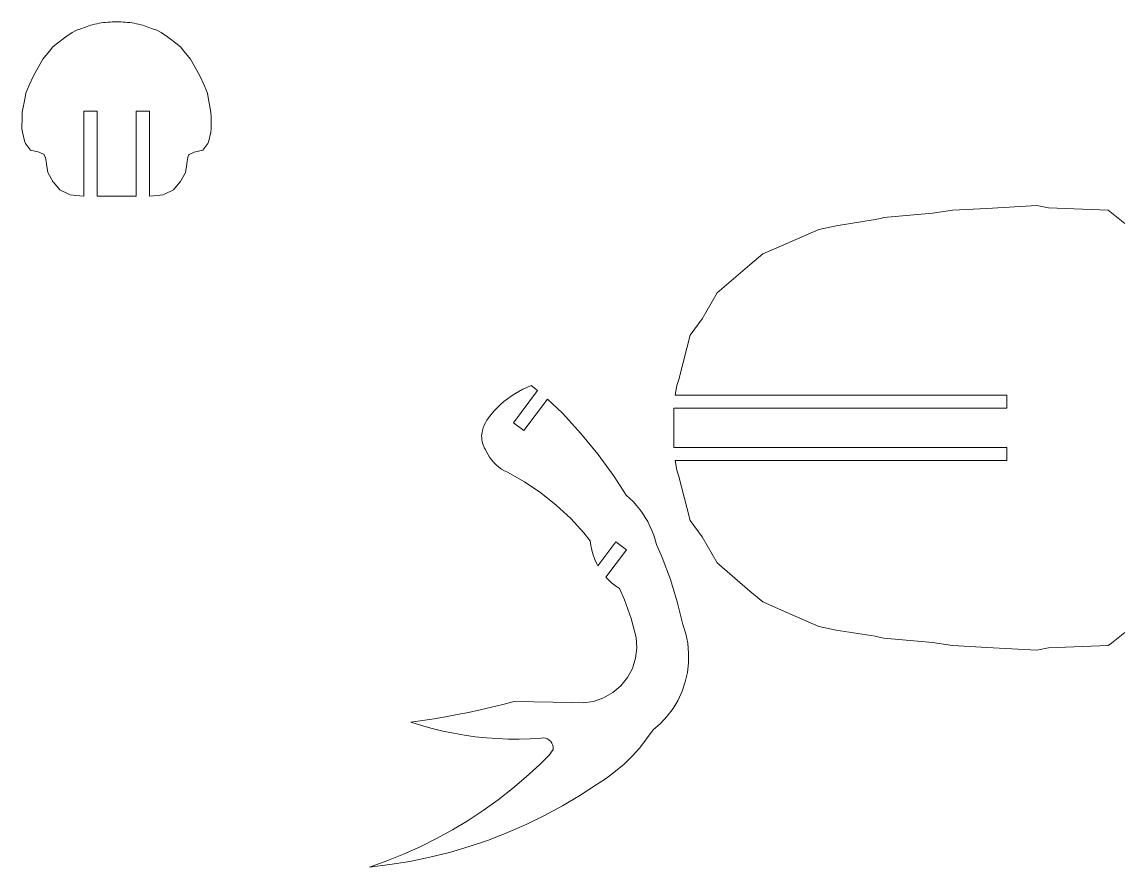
# Model space of a CAD drawing. Header units: millimetres. Extents: x -127 to 116, y -45 to 76.
# Drawn here: x -44.22 to 3.98, y -31.96 to 5.14 of the extents above; entities that cross this region are included whole.
import ezdxf

# ---------------------------------------------------------------- set-up
doc = ezdxf.new("R2010")
doc.units = ezdxf.units.MM
doc.header["$MEASUREMENT"] = 0

msp = doc.modelspace()

# ---------------------------------------------------------------- linework, layer by layer
at = {"lineweight": 5}
for points in [[(-41.8232, 4.7805), (-41.8232, 4.7805), (-41.6879, 4.8258), (-41.6879, 4.8258)], [(-41.6879, 4.8258), (-41.6879, 4.8258), (-41.4378, 4.9095), (-41.4378, 4.9095)], [(-41.4378, 4.9095), (-41.4378, 4.9095), (-41.2901, 4.9709), (-41.2901, 4.9709)], [(-41.2901, 4.9709), (-41.2901, 4.9709), (-41.2131, 4.9932), (-41.2131, 4.9932)], [(-41.2131, 4.9932), (-41.2131, 4.9932), (-41.1196, 5.018), (-41.1196, 5.018)], [(-41.1196, 5.018), (-41.1196, 5.018), (-41.0255, 5.0407), (-41.0255, 5.0407)], [(-41.0255, 5.0407), (-41.0255, 5.0407), (-40.9308, 5.061), (-40.9308, 5.061)], [(-40.9308, 5.061), (-40.9308, 5.061), (-40.8357, 5.0789), (-40.8357, 5.0789)], [(-40.8357, 5.0789), (-40.8357, 5.0789), (-40.7402, 5.0944), (-40.7402, 5.0944)], [(-40.7402, 5.0944), (-40.7402, 5.0944), (-40.6443, 5.1076), (-40.6443, 5.1076)], [(-40.6443, 5.1076), (-40.6443, 5.1076), (-40.5481, 5.1185), (-40.5481, 5.1185)], [(-40.5481, 5.1185), (-40.5481, 5.1185), (-40.4517, 5.127), (-40.4517, 5.127)], [(-40.4517, 5.127), (-40.4517, 5.127), (-40.3551, 5.1331), (-40.3551, 5.1331)], [(-40.3551, 5.1331), (-40.3551, 5.1331), (-40.2584, 5.1369), (-40.2584, 5.1369)], [(-40.2584, 5.1369), (-40.2584, 5.1369), (-40.1616, 5.1382), (-40.1616, 5.1382)], [(-40.1616, 5.1382), (-40.1616, 5.1382), (-40.0648, 5.1372), (-40.0648, 5.1372)], [(-40.0648, 5.1372), (-40.0648, 5.1372), (-39.9681, 5.1382), (-39.9681, 5.1382)], [(-39.9681, 5.1382), (-39.9681, 5.1382), (-39.8713, 5.1369), (-39.8713, 5.1369)], [(-39.8713, 5.1369), (-39.8713, 5.1369), (-39.7745, 5.1331), (-39.7745, 5.1331)], [(-39.7745, 5.1331), (-39.7745, 5.1331), (-39.678, 5.127), (-39.678, 5.127)], [(-39.678, 5.127), (-39.678, 5.127), (-39.5815, 5.1185), (-39.5815, 5.1185)], [(-39.5815, 5.1185), (-39.5815, 5.1185), (-39.4854, 5.1076), (-39.4854, 5.1076)], [(-39.4854, 5.1076), (-39.4854, 5.1076), (-39.3895, 5.0944), (-39.3895, 5.0944)], [(-39.3895, 5.0944), (-39.3895, 5.0944), (-39.294, 5.0789), (-39.294, 5.0789)], [(-39.294, 5.0789), (-39.294, 5.0789), (-39.1988, 5.061), (-39.1988, 5.061)], [(-39.1988, 5.061), (-39.1988, 5.061), (-39.1042, 5.0407), (-39.1042, 5.0407)], [(-39.1042, 5.0407), (-39.1042, 5.0407), (-39.01, 5.018), (-39.01, 5.018)], [(-39.01, 5.018), (-39.01, 5.018), (-38.9165, 4.9932), (-38.9165, 4.9932)], [(-38.9165, 4.9932), (-38.9165, 4.9932), (-38.8395, 4.9709), (-38.8395, 4.9709)], [(-38.8395, 4.9709), (-38.8395, 4.9709), (-38.6918, 4.9095), (-38.6918, 4.9095)], [(-38.6918, 4.9095), (-38.6918, 4.9095), (-38.4418, 4.8258), (-38.4418, 4.8258)], [(-38.4418, 4.8258), (-38.4418, 4.8258), (-38.3065, 4.7805), (-38.3065, 4.7805)], [(-42.7225, 4.1566), (-42.7225, 4.1566), (-42.2931, 4.4856), (-42.2931, 4.4856)], [(-42.2931, 4.4856), (-42.2931, 4.4856), (-42.017, 4.6788), (-42.017, 4.6788)], [(-42.017, 4.6788), (-42.017, 4.6788), (-41.8232, 4.7805), (-41.8232, 4.7805)], [(-38.3065, 4.7805), (-38.3065, 4.7805), (-38.1127, 4.6788), (-38.1127, 4.6788)], [(-38.1127, 4.6788), (-38.1127, 4.6788), (-37.8365, 4.4856), (-37.8365, 4.4856)], [(-37.8365, 4.4856), (-37.8365, 4.4856), (-37.4073, 4.1566), (-37.4073, 4.1566)], [(-43.3086, 3.5057), (-43.3086, 3.5057), (-42.9565, 3.922), (-42.9565, 3.922)], [(-42.9565, 3.922), (-42.9565, 3.922), (-42.8814, 4.0347), (-42.8814, 4.0347)], [(-42.8814, 4.0347), (-42.8814, 4.0347), (-42.7225, 4.1566), (-42.7225, 4.1566)], [(-37.4073, 4.1566), (-37.4073, 4.1566), (-37.2483, 4.0347), (-37.2483, 4.0347)], [(-37.2483, 4.0347), (-37.2483, 4.0347), (-37.1732, 3.922), (-37.1732, 3.922)], [(-37.1732, 3.922), (-37.1732, 3.922), (-36.8211, 3.5057), (-36.8211, 3.5057)], [(-43.7173, 2.7678), (-43.7173, 2.7678), (-43.3593, 3.4081), (-43.3593, 3.4081)], [(-43.3593, 3.4081), (-43.3593, 3.4081), (-43.3086, 3.5057), (-43.3086, 3.5057)], [(-36.8211, 3.5057), (-36.8211, 3.5057), (-36.7704, 3.4081), (-36.7704, 3.4081)], [(-36.7704, 3.4081), (-36.7704, 3.4081), (-36.4124, 2.7678), (-36.4124, 2.7678)], [(-43.9011, 2.3594), (-43.9011, 2.3594), (-43.7173, 2.7678), (-43.7173, 2.7678)], [(-36.4124, 2.7678), (-36.4124, 2.7678), (-36.2285, 2.3594), (-36.2285, 2.3594)], [(-44.0763, 1.8222), (-44.0763, 1.8222), (-44.0572, 2.0128), (-44.0572, 2.0128)], [(-44.0572, 2.0128), (-44.0572, 2.0128), (-43.9011, 2.3594), (-43.9011, 2.3594)], [(-36.2285, 2.3594), (-36.2285, 2.3594), (-36.0725, 2.0128), (-36.0725, 2.0128)], [(-36.0725, 2.0128), (-36.0725, 2.0128), (-36.0534, 1.8222), (-36.0534, 1.8222)], [(-44.2065, 1.172), (-44.2065, 1.172), (-44.0763, 1.8222), (-44.0763, 1.8222)], [(-36.0534, 1.8222), (-36.0534, 1.8222), (-35.9232, 1.172), (-35.9232, 1.172)], [(-44.2105, 0.9714), (-44.2105, 0.9714), (-44.2065, 1.172), (-44.2065, 1.172)], [(-40.9252, 1.2231), (-40.9252, 1.2231), (-41.5011, 1.2231), (-41.5011, 1.2231)], [(-41.5011, 1.2231), (-41.5011, 1.2231), (-41.5011, -2.5111), (-41.5011, -2.5111)], [(-40.9252, -2.5111), (-40.9252, -2.5111), (-40.9252, 1.2231), (-40.9252, 1.2231)], [(-38.6286, 1.2231), (-38.6286, 1.2231), (-39.2045, 1.2231), (-39.2045, 1.2231)], [(-39.2045, 1.2231), (-39.2045, 1.2231), (-39.2045, -2.5111), (-39.2045, -2.5111)], [(-38.6286, -2.5111), (-38.6286, -2.5111), (-38.6286, 1.2231), (-38.6286, 1.2231)], [(-35.9232, 1.172), (-35.9232, 1.172), (-35.9193, 0.9714), (-35.9193, 0.9714)], [(-44.0969, -0.1462), (-44.0969, -0.1462), (-44.1992, 0.2964), (-44.1992, 0.2964)], [(-35.9305, 0.2964), (-35.9305, 0.2964), (-36.0328, -0.1462), (-36.0328, -0.1462)], [(-44.0651, -0.1908), (-44.0651, -0.1908), (-44.0969, -0.1462), (-44.0969, -0.1462)], [(-43.8509, -0.4913), (-43.8509, -0.4913), (-44.0651, -0.1908), (-44.0651, -0.1908)], [(-36.0646, -0.1908), (-36.0646, -0.1908), (-36.2788, -0.4913), (-36.2788, -0.4913)], [(-36.0328, -0.1462), (-36.0328, -0.1462), (-36.0646, -0.1908), (-36.0646, -0.1908)], [(-43.4637, -0.5731), (-43.4637, -0.5731), (-43.8509, -0.4913), (-43.8509, -0.4913)], [(-43.2462, -0.6799), (-43.2462, -0.6799), (-43.4637, -0.5731), (-43.4637, -0.5731)], [(-43.2398, -0.6972), (-43.2398, -0.6972), (-43.2462, -0.6799), (-43.2462, -0.6799)], [(-43.1962, -0.8001), (-43.1962, -0.8001), (-43.2398, -0.6972), (-43.2398, -0.6972)], [(-43.194, -0.8117), (-43.194, -0.8117), (-43.1962, -0.8001), (-43.1962, -0.8001)], [(-43.1475, -1.0719), (-43.1475, -1.0719), (-43.194, -0.8117), (-43.194, -0.8117)], [(-36.9356, -0.8117), (-36.9356, -0.8117), (-36.9821, -1.0719), (-36.9821, -1.0719)], [(-36.9336, -0.8001), (-36.9336, -0.8001), (-36.9356, -0.8117), (-36.9356, -0.8117)], [(-36.8899, -0.6972), (-36.8899, -0.6972), (-36.9336, -0.8001), (-36.9336, -0.8001)], [(-36.8835, -0.6799), (-36.8835, -0.6799), (-36.8899, -0.6972), (-36.8899, -0.6972)], [(-36.6659, -0.5731), (-36.6659, -0.5731), (-36.8835, -0.6799), (-36.8835, -0.6799)], [(-36.2788, -0.4913), (-36.2788, -0.4913), (-36.6659, -0.5731), (-36.6659, -0.5731)], [(-43.1457, -1.104), (-43.1457, -1.104), (-43.1475, -1.0719), (-43.1475, -1.0719)], [(-43.0829, -1.4666), (-43.0829, -1.4666), (-43.1457, -1.104), (-43.1457, -1.104)], [(-36.9841, -1.104), (-36.9841, -1.104), (-37.0468, -1.4666), (-37.0468, -1.4666)], [(-36.9821, -1.0719), (-36.9821, -1.0719), (-36.9841, -1.104), (-36.9841, -1.104)], [(-43.0687, -1.4936), (-43.0687, -1.4936), (-43.0829, -1.4666), (-43.0829, -1.4666)], [(-42.8806, -1.84), (-42.8806, -1.84), (-43.0687, -1.4936), (-43.0687, -1.4936)], [(-42.8741, -1.8588), (-42.8741, -1.8588), (-42.8806, -1.84), (-42.8806, -1.84)], [(-42.8433, -1.8953), (-42.8433, -1.8953), (-42.8741, -1.8588), (-42.8741, -1.8588)], [(-42.5574, -2.2344), (-42.5574, -2.2344), (-42.8433, -1.8953), (-42.8433, -1.8953)], [(-37.2863, -1.8953), (-37.2863, -1.8953), (-37.5723, -2.2344), (-37.5723, -2.2344)], [(-37.2556, -1.8588), (-37.2556, -1.8588), (-37.2863, -1.8953), (-37.2863, -1.8953)], [(-37.249, -1.84), (-37.249, -1.84), (-37.2556, -1.8588), (-37.2556, -1.8588)], [(-37.061, -1.4936), (-37.061, -1.4936), (-37.249, -1.84), (-37.249, -1.84)], [(-37.0468, -1.4666), (-37.0468, -1.4666), (-37.061, -1.4936), (-37.061, -1.4936)], [(-42.1587, -2.423), (-42.1587, -2.423), (-42.5574, -2.2344), (-42.5574, -2.2344)], [(-37.5723, -2.2344), (-37.5723, -2.2344), (-37.971, -2.423), (-37.971, -2.423)], [(-42.098, -2.4465), (-42.098, -2.4465), (-42.1587, -2.423), (-42.1587, -2.423)], [(-41.8543, -2.4827), (-41.8543, -2.4827), (-42.098, -2.4465), (-42.098, -2.4465)], [(-41.5108, -2.5111), (-41.5108, -2.5111), (-41.8543, -2.4827), (-41.8543, -2.4827)], [(-41.5011, -2.5111), (-41.5011, -2.5111), (-41.5108, -2.5111), (-41.5108, -2.5111)], [(-39.2045, -2.5111), (-39.2045, -2.5111), (-40.9252, -2.5111), (-40.9252, -2.5111)], [(-38.6188, -2.5111), (-38.6188, -2.5111), (-38.6286, -2.5111), (-38.6286, -2.5111)], [(-38.2753, -2.4827), (-38.2753, -2.4827), (-38.6188, -2.5111), (-38.6188, -2.5111)], [(-38.0316, -2.4465), (-38.0316, -2.4465), (-38.2753, -2.4827), (-38.2753, -2.4827)], [(-37.971, -2.423), (-37.971, -2.423), (-38.0316, -2.4465), (-38.0316, -2.4465)], [(-6.395, -3.4532), (-6.395, -3.4532), (-4.2599, -3.2587), (-4.2599, -3.2587)], [(-4.2599, -3.2587), (-4.2599, -3.2587), (-3.3725, -3.1277), (-3.3725, -3.1277)], [(-3.3725, -3.1277), (-3.3725, -3.1277), (-1.8635, -3.0446), (-1.8635, -3.0446)], [(0.832, -3.0265), (0.832, -3.0265), (3.4629, -3.123), (3.4629, -3.123)], [(3.4629, -3.123), (3.4629, -3.123), (3.6034, -3.2348), (3.6034, -3.2348)], [(3.6034, -3.2348), (3.6034, -3.2348), (4.1935, -3.7041), (4.1935, -3.7041)], [(-9.2392, -3.9691), (-9.2392, -3.9691), (-8.4859, -3.8083), (-8.4859, -3.8083)], [(-8.4859, -3.8083), (-8.4859, -3.8083), (-6.7643, -3.539), (-6.7643, -3.539)], [(-6.7643, -3.539), (-6.7643, -3.539), (-6.536, -3.4859), (-6.536, -3.4859)], [(-6.536, -3.4859), (-6.536, -3.4859), (-6.395, -3.4532), (-6.395, -3.4532)], [(-10.8791, -4.6855), (-10.8791, -4.6855), (-9.2392, -3.9691), (-9.2392, -3.9691)], [(-11.7014, -5.0447), (-11.7014, -5.0447), (-10.8791, -4.6855), (-10.8791, -4.6855)], [(-12.2716, -5.5217), (-12.2716, -5.5217), (-11.7014, -5.0447), (-11.7014, -5.0447)], [(-13.7084, -6.7572), (-13.7084, -6.7572), (-12.2716, -5.5217), (-12.2716, -5.5217)], [(-14.3613, -7.8994), (-14.3613, -7.8994), (-13.7084, -6.7572), (-13.7084, -6.7572)], [(-14.896, -8.6166), (-14.896, -8.6166), (-14.3613, -7.8994), (-14.3613, -7.8994)], [(-15.0389, -9.1817), (-15.0389, -9.1817), (-14.896, -8.6166), (-14.896, -8.6166)], [(-15.3853, -10.5522), (-15.3853, -10.5522), (-15.0389, -9.1817), (-15.0389, -9.1817)], [(-15.4735, -10.8218), (-15.4735, -10.8218), (-15.3853, -10.5522), (-15.3853, -10.5522)], [(-22.5814, -11.181), (-22.5814, -11.181), (-22.4105, -11.0804), (-22.4105, -11.0804)], [(-22.4105, -11.0804), (-22.4105, -11.0804), (-22.2352, -10.9877), (-22.2352, -10.9877)], [(-22.2352, -10.9877), (-22.2352, -10.9877), (-22.0559, -10.9034), (-22.0559, -10.9034)], [(-22.0559, -10.9034), (-22.0559, -10.9034), (-21.8727, -10.8274), (-21.8727, -10.8274)], [(-23.2123, -11.6595), (-23.2123, -11.6595), (-23.063, -11.5291), (-23.063, -11.5291)], [(-23.063, -11.5291), (-23.063, -11.5291), (-22.908, -11.4056), (-22.908, -11.4056)], [(-22.908, -11.4056), (-22.908, -11.4056), (-22.7472, -11.2894), (-22.7472, -11.2894)], [(-22.7472, -11.2894), (-22.7472, -11.2894), (-22.5814, -11.181), (-22.5814, -11.181)], [(-22.1866, -12.8012), (-22.1866, -12.8012), (-21.1497, -11.4152), (-21.1497, -11.4152)], [(-21.1497, -11.4152), (-21.1497, -11.4152), (-20.5012, -12.0435), (-20.5012, -12.0435)], [(-0.9852, -11.8224), (-0.9852, -11.8224), (-0.9852, -11.2465), (-0.9852, -11.2465)], [(-23.6212, -12.0909), (-23.6212, -12.0909), (-23.4916, -11.9409), (-23.4916, -11.9409)], [(-23.4916, -11.9409), (-23.4916, -11.9409), (-23.3553, -11.797), (-23.3553, -11.797)], [(-23.3553, -11.797), (-23.3553, -11.797), (-23.2123, -11.6595), (-23.2123, -11.6595)], [(-20.5012, -12.0435), (-20.5012, -12.0435), (-19.6891, -12.9245), (-19.6891, -12.9245)], [(-15.6014, -11.8224), (-15.6014, -11.8224), (-0.9852, -11.8224), (-0.9852, -11.8224)], [(-23.9297, -12.568), (-23.9297, -12.568), (-23.8761, -12.4562), (-23.8761, -12.4562)], [(-23.8761, -12.4562), (-23.8761, -12.4562), (-23.814, -12.349), (-23.814, -12.349)], [(-23.814, -12.349), (-23.814, -12.349), (-23.7436, -12.2469), (-23.7436, -12.2469)], [(-23.7436, -12.2469), (-23.7436, -12.2469), (-23.6212, -12.0909), (-23.6212, -12.0909)], [(-22.6477, -12.4562), (-22.6477, -12.4562), (-22.1866, -12.8012), (-22.1866, -12.8012)], [(-24.0377, -12.9581), (-24.0377, -12.9581), (-24.0267, -12.8798), (-24.0267, -12.8798)], [(-24.0267, -12.8798), (-24.0267, -12.8798), (-24.01, -12.8024), (-24.01, -12.8024)], [(-24.01, -12.8024), (-24.01, -12.8024), (-23.9744, -12.6837), (-23.9744, -12.6837)], [(-23.9744, -12.6837), (-23.9744, -12.6837), (-23.9297, -12.568), (-23.9297, -12.568)], [(-19.6891, -12.9245), (-19.6891, -12.9245), (-18.9282, -13.8502), (-18.9282, -13.8502)], [(-24.0347, -13.1948), (-24.0347, -13.1948), (-24.0417, -13.1161), (-24.0417, -13.1161)], [(-24.0219, -13.2729), (-24.0219, -13.2729), (-24.0347, -13.1948), (-24.0347, -13.1948)], [(-24.0032, -13.3497), (-24.0032, -13.3497), (-24.0219, -13.2729), (-24.0219, -13.2729)], [(-23.9787, -13.425), (-23.9787, -13.425), (-24.0032, -13.3497), (-24.0032, -13.3497)], [(-23.9487, -13.4982), (-23.9487, -13.4982), (-23.9787, -13.425), (-23.9787, -13.425)], [(-23.9133, -13.5689), (-23.9133, -13.5689), (-23.9487, -13.4982), (-23.9487, -13.4982)], [(-23.8726, -13.6367), (-23.8726, -13.6367), (-23.9133, -13.5689), (-23.9133, -13.5689)], [(-23.8422, -13.7057), (-23.8422, -13.7057), (-23.8726, -13.6367), (-23.8726, -13.6367)], [(-23.7746, -13.8386), (-23.7746, -13.8386), (-23.8422, -13.7057), (-23.8422, -13.7057)], [(-23.6965, -13.9656), (-23.6965, -13.9656), (-23.7746, -13.8386), (-23.7746, -13.8386)], [(-23.6087, -14.0861), (-23.6087, -14.0861), (-23.6965, -13.9656), (-23.6965, -13.9656)], [(-18.9282, -13.8502), (-18.9282, -13.8502), (-18.2208, -14.8174), (-18.2208, -14.8174)], [(-0.9852, -14.119), (-0.9852, -14.119), (-0.9852, -13.5431), (-0.9852, -13.5431)], [(-23.5117, -14.1992), (-23.5117, -14.1992), (-23.6087, -14.0861), (-23.6087, -14.0861)], [(-23.4061, -14.3045), (-23.4061, -14.3045), (-23.5117, -14.1992), (-23.5117, -14.1992)], [(-23.2924, -14.4009), (-23.2924, -14.4009), (-23.4061, -14.3045), (-23.4061, -14.3045)], [(-23.1714, -14.4879), (-23.1714, -14.4879), (-23.2924, -14.4009), (-23.2924, -14.4009)], [(-23.044, -14.5653), (-23.044, -14.5653), (-23.1714, -14.4879), (-23.1714, -14.4879)], [(-22.9108, -14.6322), (-22.9108, -14.6322), (-23.044, -14.5653), (-23.044, -14.5653)], [(-22.1587, -15.0545), (-22.1587, -15.0545), (-22.9108, -14.6322), (-22.9108, -14.6322)], [(-18.2208, -14.8174), (-18.2208, -14.8174), (-17.6932, -15.6318), (-17.6932, -15.6318)], [(-15.3853, -14.8134), (-15.3853, -14.8134), (-15.4735, -14.5438), (-15.4735, -14.5438)], [(-15.0389, -16.1839), (-15.0389, -16.1839), (-15.3853, -14.8134), (-15.3853, -14.8134)], [(-21.4424, -15.535), (-21.4424, -15.535), (-22.1587, -15.0545), (-22.1587, -15.0545)], [(-20.7665, -16.0708), (-20.7665, -16.0708), (-21.4424, -15.535), (-21.4424, -15.535)], [(-17.6932, -15.6318), (-17.6932, -15.6318), (-17.5348, -15.7773), (-17.5348, -15.7773)], [(-17.5348, -15.7773), (-17.5348, -15.7773), (-17.3839, -15.9304), (-17.3839, -15.9304)], [(-20.135, -16.6583), (-20.135, -16.6583), (-20.7665, -16.0708), (-20.7665, -16.0708)], [(-17.3839, -15.9304), (-17.3839, -15.9304), (-17.241, -16.0909), (-17.241, -16.0909)], [(-17.241, -16.0909), (-17.241, -16.0909), (-17.1064, -16.2587), (-17.1064, -16.2587)], [(-17.1064, -16.2587), (-17.1064, -16.2587), (-16.9804, -16.4328), (-16.9804, -16.4328)], [(-14.896, -16.7491), (-14.896, -16.7491), (-15.0389, -16.1839), (-15.0389, -16.1839)], [(-19.5521, -17.294), (-19.5521, -17.294), (-20.135, -16.6583), (-20.135, -16.6583)], [(-16.9804, -16.4328), (-16.9804, -16.4328), (-16.8635, -16.6131), (-16.8635, -16.6131)], [(-16.8635, -16.6131), (-16.8635, -16.6131), (-16.7556, -16.7992), (-16.7556, -16.7992)], [(-16.7556, -16.7992), (-16.7556, -16.7992), (-16.6574, -16.9903), (-16.6574, -16.9903)], [(-14.3613, -17.4661), (-14.3613, -17.4661), (-14.896, -16.7491), (-14.896, -16.7491)], [(-19.2829, -17.6387), (-19.2829, -17.6387), (-19.5521, -17.294), (-19.5521, -17.294)], [(-16.6574, -16.9903), (-16.6574, -16.9903), (-16.569, -17.1863), (-16.569, -17.1863)], [(-16.569, -17.1863), (-16.569, -17.1863), (-16.4905, -17.3864), (-16.4905, -17.3864)], [(-19.256, -17.8493), (-19.256, -17.8493), (-19.2829, -17.6387), (-19.2829, -17.6387)], [(-18.1506, -17.6847), (-18.1506, -17.6847), (-18.9409, -18.741), (-18.9409, -18.741)], [(-17.9202, -17.8572), (-17.9202, -17.8572), (-18.1506, -17.6847), (-18.1506, -17.6847)], [(-16.4905, -17.3864), (-16.4905, -17.3864), (-16.4222, -17.5903), (-16.4222, -17.5903)], [(-16.4222, -17.5903), (-16.4222, -17.5903), (-16.3643, -17.7974), (-16.3643, -17.7974)], [(-16.3643, -17.7974), (-16.3643, -17.7974), (-16.113, -18.3755), (-16.113, -18.3755)], [(-13.7084, -18.6084), (-13.7084, -18.6084), (-14.3613, -17.4661), (-14.3613, -17.4661)], [(-19.213, -18.0572), (-19.213, -18.0572), (-19.256, -17.8493), (-19.256, -17.8493)], [(-19.154, -18.2612), (-19.154, -18.2612), (-19.213, -18.0572), (-19.213, -18.0572)], [(-19.0798, -18.46), (-19.0798, -18.46), (-19.154, -18.2612), (-19.154, -18.2612)], [(-18.5903, -19.2339), (-18.5903, -19.2339), (-17.6895, -18.0296), (-17.6895, -18.0296)], [(-17.6895, -18.0296), (-17.6895, -18.0296), (-17.9202, -17.8572), (-17.9202, -17.8572)], [(-18.9904, -18.6527), (-18.9904, -18.6527), (-19.0798, -18.46), (-19.0798, -18.46)], [(-18.9409, -18.741), (-18.9409, -18.741), (-18.9904, -18.6527), (-18.9904, -18.6527)], [(-16.113, -18.3755), (-16.113, -18.3755), (-15.7587, -19.3367), (-15.7587, -19.3367)], [(-12.2716, -19.8439), (-12.2716, -19.8439), (-13.7084, -18.6084), (-13.7084, -18.6084)], [(-18.1745, -19.6163), (-18.1745, -19.6163), (-18.3399, -19.4835), (-18.3399, -19.4835)], [(-17.9992, -19.7362), (-17.9992, -19.7362), (-18.1745, -19.6163), (-18.1745, -19.6163)], [(-17.7737, -20.2346), (-17.7737, -20.2346), (-17.9992, -19.7362), (-17.9992, -19.7362)], [(-15.7587, -19.3367), (-15.7587, -19.3367), (-15.4591, -20.3163), (-15.4591, -20.3163)], [(-17.4814, -21.046), (-17.4814, -21.046), (-17.7737, -20.2346), (-17.7737, -20.2346)], [(-11.7014, -20.3209), (-11.7014, -20.3209), (-12.2716, -19.8439), (-12.2716, -19.8439)], [(-15.4591, -20.3163), (-15.4591, -20.3163), (-15.2154, -21.3113), (-15.2154, -21.3113)], [(-10.8791, -20.68), (-10.8791, -20.68), (-11.7014, -20.3209), (-11.7014, -20.3209)], [(-9.2392, -21.3964), (-9.2392, -21.3964), (-10.8791, -20.68), (-10.8791, -20.68)], [(-17.2543, -21.8781), (-17.2543, -21.8781), (-17.4814, -21.046), (-17.4814, -21.046)], [(-15.2154, -21.3113), (-15.2154, -21.3113), (-15.0847, -21.7194), (-15.0847, -21.7194)], [(-8.4859, -21.5574), (-8.4859, -21.5574), (-9.2392, -21.3964), (-9.2392, -21.3964)], [(-6.7643, -21.8266), (-6.7643, -21.8266), (-8.4859, -21.5574), (-8.4859, -21.5574)], [(4.1935, -21.6616), (4.1935, -21.6616), (3.6034, -22.1309), (3.6034, -22.1309)], [(-17.2268, -22.3398), (-17.2268, -22.3398), (-17.2543, -21.8781), (-17.2543, -21.8781)], [(-15.0847, -21.7194), (-15.0847, -21.7194), (-14.998, -22.139), (-14.998, -22.139)], [(-6.536, -21.8796), (-6.536, -21.8796), (-6.7643, -21.8266), (-6.7643, -21.8266)], [(-6.395, -21.9124), (-6.395, -21.9124), (-6.536, -21.8796), (-6.536, -21.8796)], [(-4.2599, -22.1068), (-4.2599, -22.1068), (-6.395, -21.9124), (-6.395, -21.9124)], [(-3.3725, -22.2379), (-3.3725, -22.2379), (-4.2599, -22.1068), (-4.2599, -22.1068)], [(3.6034, -22.1309), (3.6034, -22.1309), (3.4629, -22.2425), (3.4629, -22.2425)], [(-17.2845, -22.7987), (-17.2845, -22.7987), (-17.2268, -22.3398), (-17.2268, -22.3398)], [(-1.8635, -22.3209), (-1.8635, -22.3209), (-3.3725, -22.2379), (-3.3725, -22.2379)], [(3.4629, -22.2425), (3.4629, -22.2425), (0.832, -22.3391), (0.832, -22.3391)], [(-17.4258, -23.239), (-17.4258, -23.239), (-17.2845, -22.7987), (-17.2845, -22.7987)], [(-14.9602, -22.9939), (-14.9602, -22.9939), (-15.0096, -23.4195), (-15.0096, -23.4195)], [(-17.6456, -23.646), (-17.6456, -23.646), (-17.4258, -23.239), (-17.4258, -23.239)], [(-15.0096, -23.4195), (-15.0096, -23.4195), (-15.1039, -23.8375), (-15.1039, -23.8375)], [(-18.2884, -24.3054), (-18.2884, -24.3054), (-17.9364, -24.0055), (-17.9364, -24.0055)], [(-17.9364, -24.0055), (-17.9364, -24.0055), (-17.6456, -23.646), (-17.6456, -23.646)], [(-15.1039, -23.8375), (-15.1039, -23.8375), (-15.2418, -24.2432), (-15.2418, -24.2432)], [(-19.1262, -24.688), (-19.1262, -24.688), (-18.6895, -24.5355), (-18.6895, -24.5355)], [(-18.6895, -24.5355), (-18.6895, -24.5355), (-18.2884, -24.3054), (-18.2884, -24.3054)], [(-15.2418, -24.2432), (-15.2418, -24.2432), (-15.4222, -24.6318), (-15.4222, -24.6318)], [(-24.6156, -25.1709), (-24.6156, -25.1709), (-24.1135, -25.0631), (-24.1135, -25.0631)], [(-24.1135, -25.0631), (-24.1135, -25.0631), (-23.613, -24.9483), (-23.613, -24.9483)], [(-23.613, -24.9483), (-23.613, -24.9483), (-23.1141, -24.8264), (-23.1141, -24.8264)], [(-23.1141, -24.8264), (-23.1141, -24.8264), (-22.6171, -24.6977), (-22.6171, -24.6977)], [(-22.6171, -24.6977), (-22.6171, -24.6977), (-20.0456, -24.7417), (-20.0456, -24.7417)], [(-20.0456, -24.7417), (-20.0456, -24.7417), (-19.5834, -24.7575), (-19.5834, -24.7575)], [(-19.5834, -24.7575), (-19.5834, -24.7575), (-19.1262, -24.688), (-19.1262, -24.688)], [(-15.6428, -24.9993), (-15.6428, -24.9993), (-15.9012, -25.3411), (-15.9012, -25.3411)], [(-15.4222, -24.6318), (-15.4222, -24.6318), (-15.6428, -24.9993), (-15.6428, -24.9993)], [(-26.6375, -25.532), (-26.6375, -25.532), (-26.1301, -25.4522), (-26.1301, -25.4522)], [(-26.1301, -25.4522), (-26.1301, -25.4522), (-25.624, -25.3655), (-25.624, -25.3655)], [(-25.624, -25.3655), (-25.624, -25.3655), (-25.1192, -25.2716), (-25.1192, -25.2716)], [(-25.1192, -25.2716), (-25.1192, -25.2716), (-24.6156, -25.1709), (-24.6156, -25.1709)], [(-15.9012, -25.3411), (-15.9012, -25.3411), (-16.1943, -25.6536), (-16.1943, -25.6536)], [(-26.2195, -25.8785), (-26.2195, -25.8785), (-26.685, -25.7492), (-26.685, -25.7492)], [(-25.75, -25.9922), (-25.75, -25.9922), (-26.2195, -25.8785), (-26.2195, -25.8785)], [(-25.277, -26.0903), (-25.277, -26.0903), (-25.75, -25.9922), (-25.75, -25.9922)], [(-16.5189, -25.9332), (-16.5189, -25.9332), (-16.8, -26.3399), (-16.8, -26.3399)], [(-16.1943, -25.6536), (-16.1943, -25.6536), (-16.5189, -25.9332), (-16.5189, -25.9332)], [(-24.801, -26.1725), (-24.801, -26.1725), (-25.277, -26.0903), (-25.277, -26.0903)], [(-24.3225, -26.239), (-24.3225, -26.239), (-24.801, -26.1725), (-24.801, -26.1725)], [(-23.8421, -26.2894), (-23.8421, -26.2894), (-24.3225, -26.239), (-24.3225, -26.239)], [(-23.3603, -26.3239), (-23.3603, -26.3239), (-23.8421, -26.2894), (-23.8421, -26.2894)], [(-22.8775, -26.3424), (-22.8775, -26.3424), (-23.3603, -26.3239), (-23.3603, -26.3239)], [(-22.3945, -26.3449), (-22.3945, -26.3449), (-22.8775, -26.3424), (-22.8775, -26.3424)], [(-21.9117, -26.3313), (-21.9117, -26.3313), (-22.3945, -26.3449), (-22.3945, -26.3449)], [(-21.4296, -26.3016), (-21.4296, -26.3016), (-21.9117, -26.3313), (-21.9117, -26.3313)], [(-21.3367, -26.295), (-21.3367, -26.295), (-21.4296, -26.3016), (-21.4296, -26.3016)], [(-21.2444, -26.3078), (-21.2444, -26.3078), (-21.3367, -26.295), (-21.3367, -26.295)], [(-21.1569, -26.3394), (-21.1569, -26.3394), (-21.2444, -26.3078), (-21.2444, -26.3078)], [(-21.0777, -26.3884), (-21.0777, -26.3884), (-21.1569, -26.3394), (-21.1569, -26.3394)], [(-21.0104, -26.4527), (-21.0104, -26.4527), (-21.0777, -26.3884), (-21.0777, -26.3884)], [(-20.958, -26.5296), (-20.958, -26.5296), (-21.0104, -26.4527), (-21.0104, -26.4527)], [(-16.8, -26.3399), (-16.8, -26.3399), (-17.1067, -26.7274), (-17.1067, -26.7274)], [(-21.0863, -27.0471), (-21.0863, -27.0471), (-20.908, -26.8002), (-20.908, -26.8002)], [(-20.9225, -26.6156), (-20.9225, -26.6156), (-20.958, -26.5296), (-20.958, -26.5296)], [(-20.9056, -26.7071), (-20.9056, -26.7071), (-20.9225, -26.6156), (-20.9225, -26.6156)], [(-20.908, -26.8002), (-20.908, -26.8002), (-20.9056, -26.7071), (-20.9056, -26.7071)], [(-17.1067, -26.7274), (-17.1067, -26.7274), (-17.4381, -27.0941), (-17.4381, -27.0941)], [(-22.0839, -27.9968), (-22.0839, -27.9968), (-21.4956, -27.4553), (-21.4956, -27.4553)], [(-21.4956, -27.4553), (-21.4956, -27.4553), (-21.0863, -27.0471), (-21.0863, -27.0471)], [(-17.7926, -27.4385), (-17.7926, -27.4385), (-18.1689, -27.7591), (-18.1689, -27.7591)], [(-17.4381, -27.0941), (-17.4381, -27.0941), (-17.7926, -27.4385), (-17.7926, -27.4385)], [(-18.1689, -27.7591), (-18.1689, -27.7591), (-18.5651, -28.0545), (-18.5651, -28.0545)], [(-22.6934, -28.514), (-22.6934, -28.514), (-22.0839, -27.9968), (-22.0839, -27.9968)], [(-18.9797, -28.3236), (-18.9797, -28.3236), (-19.7279, -28.8149), (-19.7279, -28.8149)], [(-18.5651, -28.0545), (-18.5651, -28.0545), (-18.9797, -28.3236), (-18.9797, -28.3236)], [(-23.3234, -29.0065), (-23.3234, -29.0065), (-22.6934, -28.514), (-22.6934, -28.514)], [(-19.7279, -28.8149), (-19.7279, -28.8149), (-20.4961, -29.2742), (-20.4961, -29.2742)], [(-23.9725, -29.4731), (-23.9725, -29.4731), (-23.3234, -29.0065), (-23.3234, -29.0065)], [(-20.4961, -29.2742), (-20.4961, -29.2742), (-21.283, -29.7007), (-21.283, -29.7007)], [(-24.6399, -29.9133), (-24.6399, -29.9133), (-23.9725, -29.4731), (-23.9725, -29.4731)], [(-21.283, -29.7007), (-21.283, -29.7007), (-22.0871, -30.0938), (-22.0871, -30.0938)], [(-26.0252, -30.7115), (-26.0252, -30.7115), (-25.3245, -30.3263), (-25.3245, -30.3263)], [(-25.3245, -30.3263), (-25.3245, -30.3263), (-24.6399, -29.9133), (-24.6399, -29.9133)], [(-22.0871, -30.0938), (-22.0871, -30.0938), (-22.907, -30.4527), (-22.907, -30.4527)], [(-26.7406, -31.0682), (-26.7406, -31.0682), (-26.0252, -30.7115), (-26.0252, -30.7115)], [(-23.7414, -30.7767), (-23.7414, -30.7767), (-24.5886, -31.0654), (-24.5886, -31.0654)], [(-22.907, -30.4527), (-22.907, -30.4527), (-23.7414, -30.7767), (-23.7414, -30.7767)], [(-27.4698, -31.3958), (-27.4698, -31.3958), (-26.7406, -31.0682), (-26.7406, -31.0682)], [(-25.4472, -31.3181), (-25.4472, -31.3181), (-26.3158, -31.5345), (-26.3158, -31.5345)], [(-24.5886, -31.0654), (-24.5886, -31.0654), (-25.4472, -31.3181), (-25.4472, -31.3181)], [(-28.2117, -31.6939), (-28.2117, -31.6939), (-27.4698, -31.3958), (-27.4698, -31.3958)], [(-27.1925, -31.714), (-27.1925, -31.714), (-28.0761, -31.8567), (-28.0761, -31.8567)], [(-26.3158, -31.5345), (-26.3158, -31.5345), (-27.1925, -31.714), (-27.1925, -31.714)]]:
    msp.add_open_spline(points, degree=3, dxfattribs=at)
for points in [[(-44.1992, 0.2964), (-44.1992, 0.2964), (-44.2209, 0.4465), (-44.2209, 0.4465), (-44.2209, 0.4465), (-44.2209, 0.4465), (-44.2105, 0.9714), (-44.2105, 0.9714)], [(-35.9193, 0.9714), (-35.9193, 0.9714), (-35.9088, 0.4465), (-35.9088, 0.4465), (-35.9088, 0.4465), (-35.9088, 0.4465), (-35.9305, 0.2964), (-35.9305, 0.2964)], [(-1.8635, -3.0446), (-1.8635, -3.0446), (0.3232, -2.9243), (0.3232, -2.9243), (0.3232, -2.9243), (0.3232, -2.9243), (0.832, -3.0265), (0.832, -3.0265)], [(-21.8727, -10.8274), (-21.8727, -10.8274), (-21.5884, -11.0402), (-21.5884, -11.0402), (-21.5884, -11.0402), (-21.5884, -11.0402), (-22.6477, -12.4562), (-22.6477, -12.4562)], [(-0.9852, -11.2465), (-0.9852, -11.2465), (-15.5498, -11.2465), (-15.5498, -11.2465), (-15.5498, -11.2465), (-15.5498, -11.2465), (-15.4735, -10.8218), (-15.4735, -10.8218)], [(-0.9852, -13.5431), (-0.9852, -13.5431), (-15.6014, -13.5431), (-15.6014, -13.5431), (-15.6014, -13.5431), (-15.6014, -13.5431), (-15.6014, -11.8224), (-15.6014, -11.8224)], [(-24.0417, -13.1161), (-24.0417, -13.1161), (-24.0426, -13.0371), (-24.0426, -13.0371), (-24.0426, -13.0371), (-24.0426, -13.0371), (-24.0377, -12.9581), (-24.0377, -12.9581)], [(-15.4735, -14.5438), (-15.4735, -14.5438), (-15.5498, -14.119), (-15.5498, -14.119), (-15.5498, -14.119), (-15.5498, -14.119), (-0.9852, -14.119), (-0.9852, -14.119)], [(-18.3399, -19.4835), (-18.3399, -19.4835), (-18.4948, -19.3382), (-18.4948, -19.3382), (-18.4948, -19.3382), (-18.4948, -19.3382), (-18.5903, -19.2339), (-18.5903, -19.2339)], [(-14.998, -22.139), (-14.998, -22.139), (-14.9564, -22.5655), (-14.9564, -22.5655), (-14.9564, -22.5655), (-14.9564, -22.5655), (-14.9602, -22.9939), (-14.9602, -22.9939)], [(0.832, -22.3391), (0.832, -22.3391), (0.3232, -22.4414), (0.3232, -22.4414), (0.3232, -22.4414), (0.3232, -22.4414), (-1.8635, -22.3209), (-1.8635, -22.3209)], [(-26.685, -25.7492), (-26.685, -25.7492), (-27.1458, -25.6047), (-27.1458, -25.6047), (-27.1458, -25.6047), (-27.1458, -25.6047), (-26.6375, -25.532), (-26.6375, -25.532)], [(-28.0761, -31.8567), (-28.0761, -31.8567), (-28.965, -31.9619), (-28.965, -31.9619), (-28.965, -31.9619), (-28.965, -31.9619), (-28.2117, -31.6939), (-28.2117, -31.6939)]]:
    msp.add_open_spline(points, degree=3, knots=[0, 0, 0, 0, 0.5, 0.5, 0.5, 0.5, 1, 1, 1, 1], dxfattribs=at)

doc.saveas('drawing.dxf')
